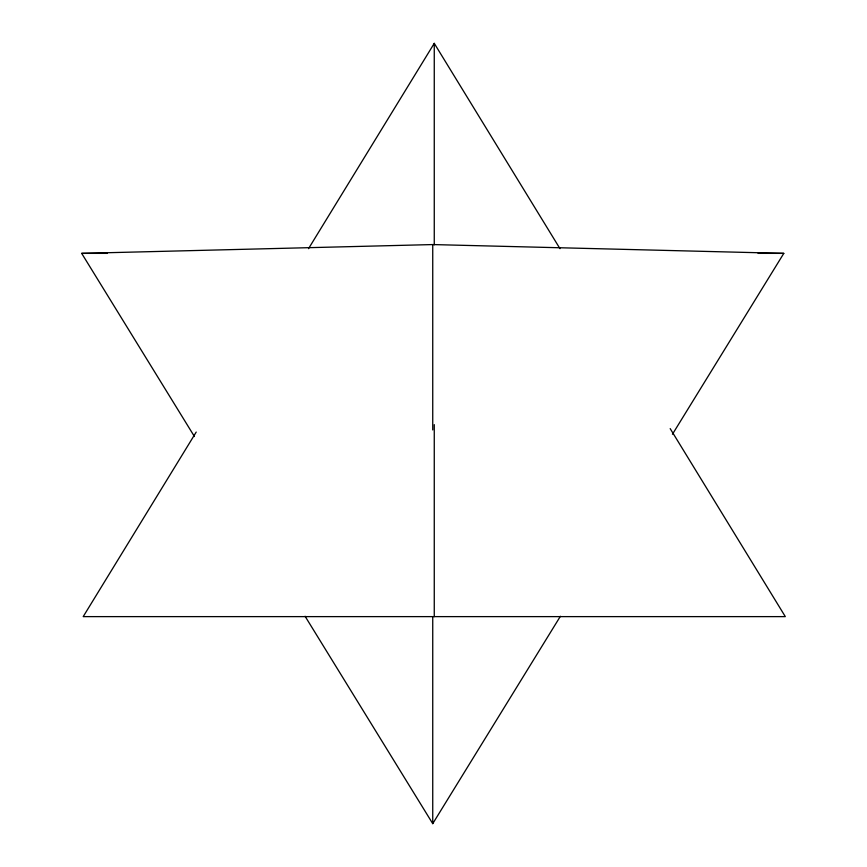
<?xml version="1.0" encoding="UTF-8"?>
<svg xmlns="http://www.w3.org/2000/svg" width="867" height="867" viewBox="0 0 867 867"><rect width="100%" height="100%" fill="white"/><g stroke="black" fill="none" stroke-linecap="round" stroke-linejoin="round"><path stroke-width="1.3" d="M196.213 432.069L83.199 616.621L785.318 616.621L670.18 428.612M308.522 248.666L434.259 43.35L559.984 248.666M305.086 616.274L432.741 823.65L560.396 616.274M672.456 434.248L783.801 253.37L432.741 244.57L81.682 253.37L194.446 436.545M81.682 253.37L107.389 253.37M758.094 253.37L783.801 253.37M434.259 43.35L434.259 244.808M434.259 424.635L434.259 616.621M432.741 244.57L432.741 429.934M432.741 616.643L432.741 823.65"/></g></svg>
